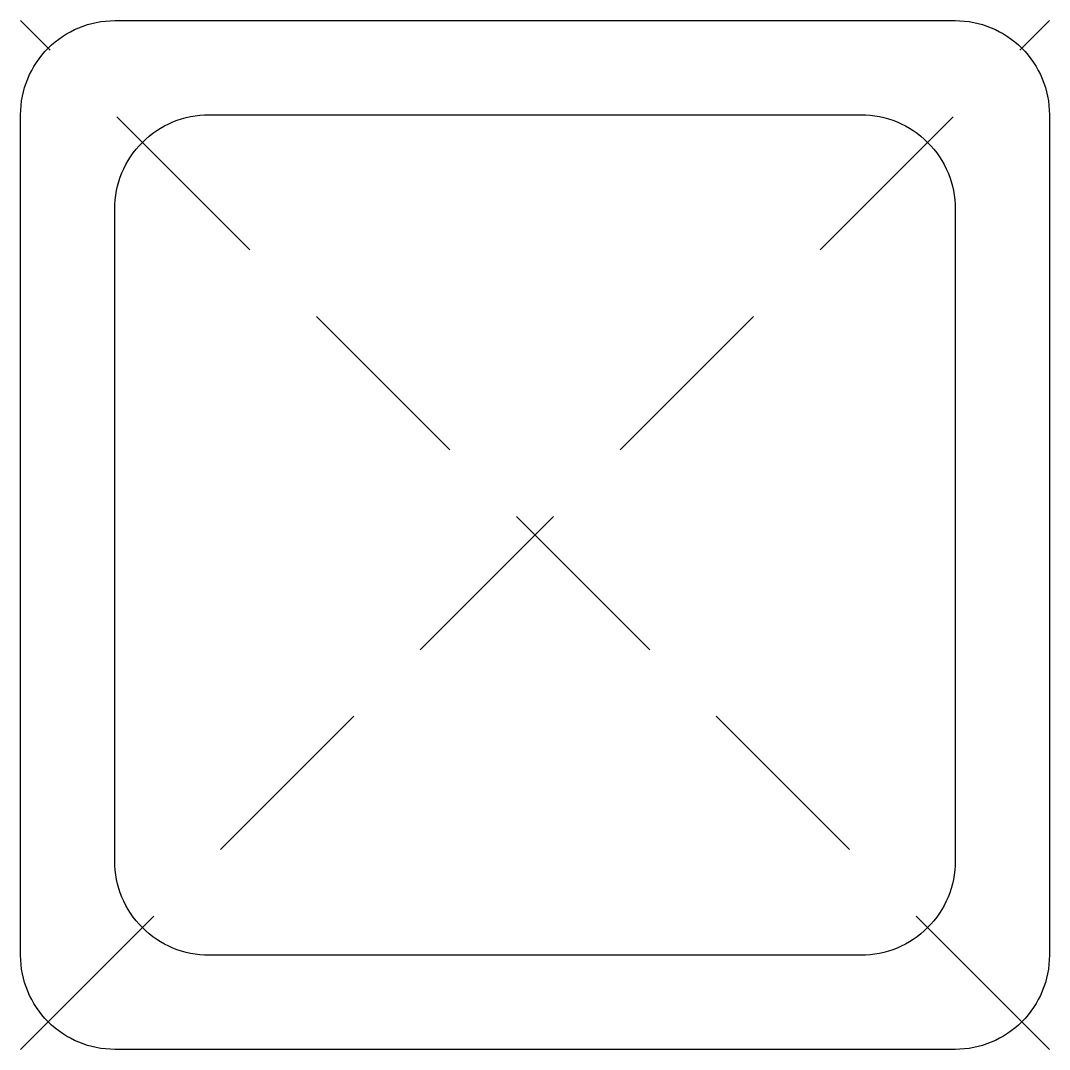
# Model space of a CAD drawing. Header units: inches. Extents: x -1.36 to 1.36, y -1.36 to 1.36.
import ezdxf

# ---------------------------------------------------------------- set-up
doc = ezdxf.new("R2010")
doc.units = ezdxf.units.IN
doc.linetypes.add('DASHED', pattern=[0.75, 0.5, -0.25])
doc.layers.get('0').update_dxf_attribs({"linetype": 'CONTINUOUS'})
doc.layers.add('1', color=7, linetype='DASHED')

msp = doc.modelspace()

# ---------------------------------------------------------------- linework, layer by layer
for points in [[(1.115, -1.365), (-1.115, -1.365, -0.414214), (-1.365, -1.115), (-1.365, 1.115, -0.414214), (-1.115, 1.365), (1.115, 1.365, -0.414214), (1.365, 1.115), (1.365, -1.115, -0.414214)], [(-0.865, 1.115), (0.865, 1.115, -0.414214), (1.115, 0.865), (1.115, -0.865, -0.414214), (0.865, -1.115), (-0.865, -1.115, -0.414214), (-1.115, -0.865), (-1.115, 0.865, -0.414214)]]:
    msp.add_lwpolyline(points, format="xyb", close=True)
msp.add_point((0, 0))
msp.add_point((0, 0))
at = {"layer": '1'}
for p, q in [((1.365, -1.365), (-1.365, 1.365)), ((-1.365, -1.365), (1.365, 1.365))]:
    msp.add_line(p, q, dxfattribs=at)

doc.saveas('drawing.dxf')
